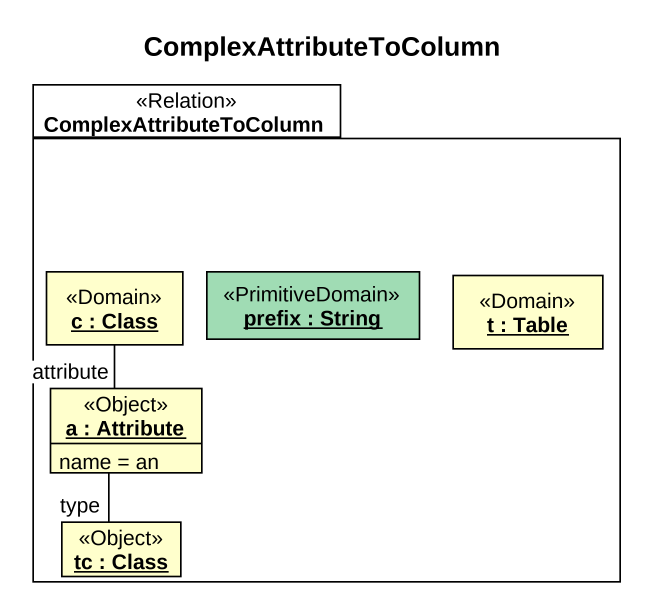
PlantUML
@startuml
title ComplexAttributeToColumn
hide circle
hide empty members
package ComplexAttributeToColumn <<Relation>> {
  object "c : Class" as c <<Domain>>
  object "prefix : String" as prefix <<PrimitiveDomain>> #A0DCB4
  object "t : Table" as t <<Domain>>
  object "a : Attribute" as a <<Object>> {
    name = an
  }
  object "tc : Class" as tc <<Object>>
}
c -- a : attribute
a -- tc : type
@enduml
